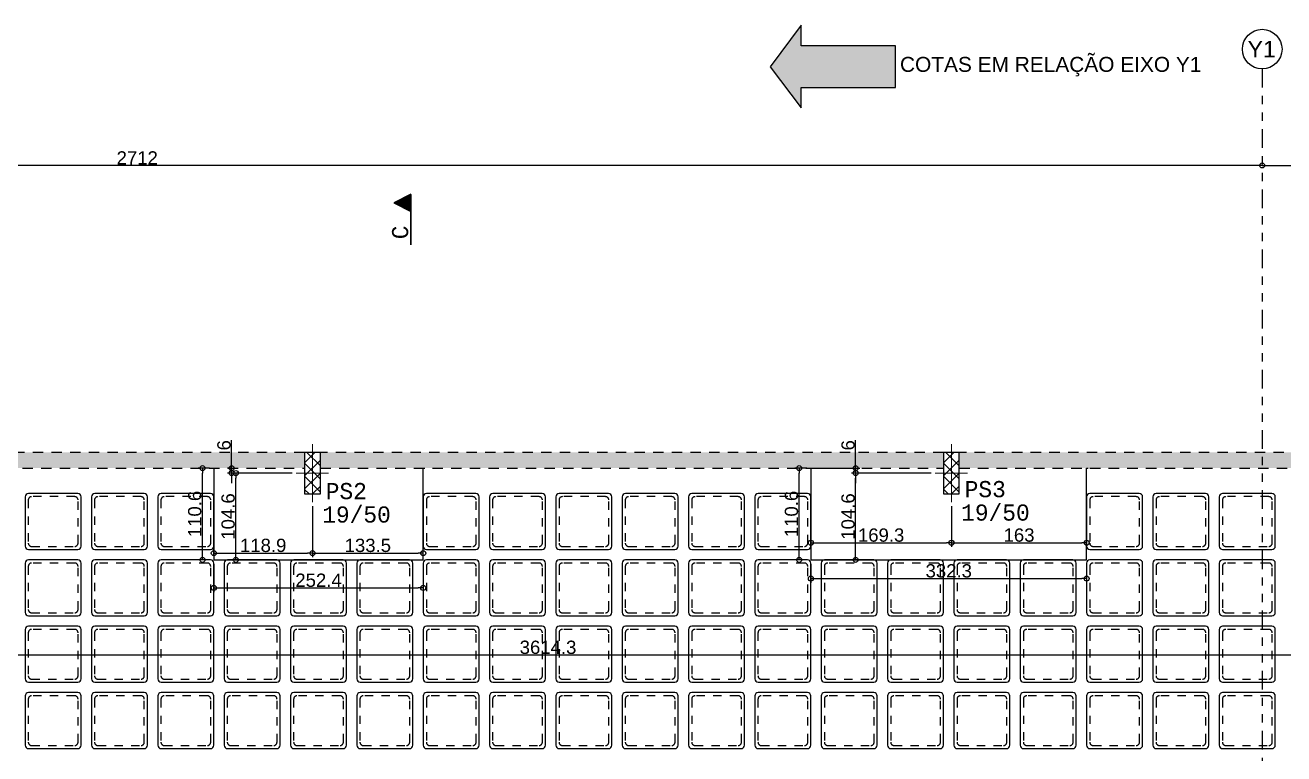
# Model space of a CAD drawing. Header units: millimetres. Extents: x -967 to 563, y -1588 to 506.
# Drawn here: x 42.95 to 58.12, y -225.56 to -216.78 of the extents above; entities that cross this region are included whole.
import ezdxf
from ezdxf.enums import TextEntityAlignment as Align

# ---------------------------------------------------------------- set-up
doc = ezdxf.new("R2010")
doc.units = ezdxf.units.MM
for name, pattern in [('CONTINU', [0]), ('CYPE_RAYAPUNTOPUNTO', [0.45, 0.225, -0.075, 0, -0.075, 0, -0.075]), ('DASHDOT', [1, 0.5, -0.25, 0, -0.25]), ('ESTILO_TQS_0001', [1, 0.7, -0.3]), ('HIDDEN2', [0.1875, 0.125, -0.0625])]:
    doc.linetypes.add(name, pattern=pattern)
for name, color, linetype in [('1', 5, 'Continuous'), ('12', 4, 'Continuous'), ('208', 13, 'Continuous'), ('226', 9, 'Continuous'), ('251', 5, 'Continuous'), ('252', 153, 'ESTILO_TQS_0001'), ('4', 2, 'Continuous'), ('9', 7, 'Continuous'), ('A_htc_alv', 7, 'Continuous'), ('COTAS', 1, 'Continuous'), ('EIXOS', 8, 'DASHDOT'), ('TEXTO_EIXOS', 7, 'Continuous')]:
    doc.layers.add(name, color=color, linetype=linetype)
doc.layers.add('PILAR_EIXOS', color=1, linetype='Continuous', lineweight=0)
doc.styles.add('ARIAL', font='arial.ttf')
doc.styles.add('CYPETXT', font='arial.ttf', dxfattribs={"height": 0.2})
doc.styles.add('TQS_LUCIDA_CONSOLE', font='lucon.TTF')
doc.dimstyles.new('AVILLA 100 2', dxfattribs={"dimtxt": 0.16, "dimasz": 0.06, "dimexe": 0.05, "dimexo": 0.05, "dimgap": 0.01, "dimtad": 3, "dimdec": 1, "dimlfac": 100, "dimzin": 9, "dimdsep": 46, "dimtxsty": 'ARIAL', "dimblk": 'ORIGIN', "dimcen": 1.5, "dimclrd": 10, "dimclre": 10, "dimclrt": 7, "dimadec": 0, "dimazin": 0, "dimtfac": 1, "dimtdec": 1, "dimtmove": 0, "dimatfit": 1, "dimfxl": 1, "dimarcsym": 0})
pattern_1 = [(45, (685.15059, -106.08026), (-0.078577241, 0.078577241), []), (135, (685.15059, -106.08026), (-0.078577241, -0.078577241), [])]

# ---------------------------------------------------------------- blocks, each defined once
blk = doc.blocks.new('_VAONER063700637000750007500')
at = {"layer": '251', "color": 8}
for p, q in [((29.725, 33.725), (-29.725, 33.725)), ((-33.725, 29.725), (-33.725, -29.725)), ((33.725, -29.725), (33.725, 29.725)), ((-29.725, -33.725), (29.725, -33.725))]:
    blk.add_line(p, q, dxfattribs=at)
for centre, start, end in [((-29.725, 29.725), 90, 180), ((29.725, 29.725), 0, 90), ((-29.725, -29.725), 180, 270), ((29.725, -29.725), 270, 0)]:
    blk.add_arc(centre, 4, start, end, dxfattribs=at)
at = {"layer": '252', "color": 8}
for p, q in [((-29.975, 25.975), (-29.975, -25.975)), ((25.975, 29.975), (-25.975, 29.975)), ((29.975, -25.975), (29.975, 25.975)), ((-25.975, -29.975), (25.975, -29.975))]:
    blk.add_line(p, q, dxfattribs=at)
for centre, start, end in [((-25.975, 25.975), 90, 180), ((25.975, 25.975), 0, 90), ((-25.975, -25.975), 180, 270), ((25.975, -25.975), 270, 0)]:
    blk.add_arc(centre, 4, start, end, dxfattribs=at)
blk = doc.blocks.new('NERVURADA TÉRREO 1 MODELO 2 (LO) R0')
at = {"layer": '208', "xscale": 0.01, "yscale": 0.01, "zscale": 0.01}
for p in [(715.464, -735.933), (716.263, -735.933), (717.063, -735.933), (720.261, -735.933), (721.06, -735.933), (721.86, -735.933), (722.659, -735.933), (723.459, -735.933), (724.258, -735.933), (728.256, -735.933), (729.055, -735.933), (729.855, -735.933), (715.464, -736.733), (716.263, -736.733), (717.063, -736.733), (717.862, -736.733), (718.662, -736.733), (719.461, -736.733), (720.261, -736.733), (721.06, -736.733), (721.86, -736.733), (722.659, -736.733), (723.459, -736.733), (724.258, -736.733), (725.058, -736.733), (725.857, -736.733), (726.657, -736.733), (727.456, -736.733), (728.256, -736.733), (729.055, -736.733), (729.855, -736.733), (715.464, -737.532), (716.263, -737.532), (717.063, -737.532), (717.862, -737.532), (718.662, -737.532), (719.461, -737.532), (720.261, -737.532), (721.06, -737.532), (721.86, -737.532), (722.659, -737.532), (723.459, -737.532), (724.258, -737.532), (725.058, -737.532), (725.857, -737.532), (726.657, -737.532), (727.456, -737.532), (728.256, -737.532), (729.055, -737.532), (729.855, -737.532), (715.464, -738.332), (716.263, -738.332), (717.063, -738.332), (717.862, -738.332), (718.662, -738.332), (719.461, -738.332), (720.261, -738.332), (721.06, -738.332), (721.86, -738.332), (722.659, -738.332), (723.459, -738.332), (724.258, -738.332), (725.058, -738.332), (725.857, -738.332), (726.657, -738.332), (727.456, -738.332), (728.256, -738.332), (729.055, -738.332), (729.855, -738.332)]:
    blk.add_blockref('_VAONER063700637000750007500', p, dxfattribs=at)
blk = doc.blocks.new('Eixos do pilar')
at = {"layer": 'PILAR_EIXOS'}
for p, q in [((0, -0.5), (0, 0.5)), ((-0.5, 0), (0.5, 0))]:
    blk.add_line(p, q, dxfattribs=at)
blk = doc.blocks.new('_CORTEA')
for p, q in [((-1.215955, 0), (-1.008539, 0.414832)), ((-1.213134, 0.001738), (-1.008539, 0.41093)), ((-1.054453, 0.319101), (-0.962626, 0.319101)), ((-1.038497, 0.351012), (-0.978581, 0.351012)), ((-1.022543, 0.382922), (-0.994535, 0.382922)), ((-1.008539, 0.414832), (-0.801992, 0.001738)), ((-1.008539, 0.410929), (-0.803943, 0.001739)), ((0, 0), (-1.215955, 0)), ((-1.213134, 0.001739), (0, 0.001739)), ((-1.198048, 0.03191), (-0.819029, 0.03191)), ((-1.182092, 0.06382), (-0.834984, 0.06382)), ((-1.166137, 0.09573), (-0.85094, 0.09573)), ((-1.150182, 0.12764), (-0.866895, 0.12764)), ((-1.134225, 0.159551), (-0.882851, 0.159551)), ((-1.11827, 0.191461), (-0.898806, 0.191461)), ((-1.102411, 0.223182), (-0.91476, 0.223369)), ((-1.086361, 0.255281), (-0.930716, 0.255281)), ((-1.070407, 0.287191), (-0.946671, 0.287191))]:
    blk.add_line(p, q)
blk.add_lwpolyline([(-1.213134, 0.001739), (-1.008539, 0.410929), (-0.803943, 0.001739), (-1.213134, 0.001739)])
blk = doc.blocks.new('_Origin')
at = {"color": 0, "linetype": 'ByBlock', "lineweight": -2}
blk.add_line((0, 0), (-1, 0), dxfattribs=at)
blk.add_circle((0, 0), 0.5, dxfattribs=at)
blk = doc.blocks.new('*D49')
at = {"layer": 'COTAS', "color": 10, "lineweight": -2, "transparency": 16777216}
blk.add_line((730.094, -131.643), (748.824, -131.643), dxfattribs=at)
at = {"layer": 'Defpoints', "color": 0, "transparency": 16777216}
for p in [(730.034, -131.643), (748.884, -131.643), (748.884, -131.643)]:
    blk.add_point(p, dxfattribs=at)
at = {"layer": 'COTAS', "color": 10, "lineweight": -2, "transparency": 16777216, "xscale": 0.06, "yscale": 0.06, "zscale": 0.06, "rotation": 180}
blk.add_blockref('_Origin', (730.034, -131.643), dxfattribs=at)
at = {"layer": 'COTAS', "color": 10, "lineweight": -2, "transparency": 16777216, "xscale": 0.06, "yscale": 0.06, "zscale": 0.06}
blk.add_blockref('_Origin', (748.884, -131.643), dxfattribs=at)
at = {"layer": 'COTAS', "color": 7, "transparency": 16777216, "insert": (739.459, -131.551), "char_height": 0.16, "attachment_point": 5, "style": 'ARIAL'}
blk.add_mtext('1885', dxfattribs=at)
blk = doc.blocks.new('*D54')
at = {"layer": 'COTAS', "color": 10, "linetype": 'ByBlock', "lineweight": -2, "transparency": 16777216}
for p, q in [((702.919, -135.05), (702.919, -131.593)), ((729.974, -131.643), (702.979, -131.643))]:
    blk.add_line(p, q, dxfattribs=at)
at = {"layer": 'Defpoints', "color": 0, "linetype": 'ByBlock', "transparency": 16777216}
for p in [(702.919, -131.643), (730.034, -131.643), (702.919, -135.1)]:
    blk.add_point(p, dxfattribs=at)
at = {"layer": 'COTAS', "color": 10, "linetype": 'ByBlock', "lineweight": -2, "transparency": 16777216, "xscale": 0.06, "yscale": 0.06, "zscale": 0.06, "rotation": 180}
blk.add_blockref('_Origin', (702.919, -131.643), dxfattribs=at)
at = {"layer": 'COTAS', "color": 10, "linetype": 'ByBlock', "lineweight": -2, "transparency": 16777216, "xscale": 0.06, "yscale": 0.06, "zscale": 0.06}
blk.add_blockref('_Origin', (730.034, -131.643), dxfattribs=at)
at = {"layer": 'COTAS', "color": 7, "linetype": 'ByBlock', "transparency": 16777216, "insert": (716.477, -131.552), "char_height": 0.16, "attachment_point": 5, "style": 'ARIAL'}
blk.add_mtext('2712', dxfattribs=at)
blk = doc.blocks.new('*D691')
at = {"layer": 'COTAS', "color": 10, "linetype": 'ByBlock', "lineweight": -2, "transparency": 16777216}
for p, q in [((827.764, -567.77), (827.764, -568.384)), ((826.575, -568.366), (826.575, -568.284)), ((826.635, -568.334), (827.704, -568.334))]:
    blk.add_line(p, q, dxfattribs=at)
at = {"layer": 'Defpoints', "color": 0, "linetype": 'ByBlock', "transparency": 16777216}
for p in [(827.764, -567.72), (827.764, -568.334), (826.575, -568.416)]:
    blk.add_point(p, dxfattribs=at)
at = {"layer": 'COTAS', "color": 10, "linetype": 'ByBlock', "lineweight": -2, "transparency": 16777216, "xscale": 0.06, "yscale": 0.06, "zscale": 0.06, "rotation": 180}
blk.add_blockref('_Origin', (826.575, -568.334), dxfattribs=at)
at = {"layer": 'COTAS', "color": 10, "linetype": 'ByBlock', "lineweight": -2, "transparency": 16777216, "xscale": 0.06, "yscale": 0.06, "zscale": 0.06}
blk.add_blockref('_Origin', (827.764, -568.334), dxfattribs=at)
at = {"layer": 'COTAS', "color": 7, "linetype": 'ByBlock', "transparency": 16777216, "insert": (827.17, -568.242), "char_height": 0.16, "attachment_point": 5, "style": 'ARIAL'}
blk.add_mtext('118.9', dxfattribs=at)
blk = doc.blocks.new('*D692')
at = {"layer": 'COTAS', "color": 10, "linetype": 'ByBlock', "lineweight": -2, "transparency": 16777216}
for p, q in [((827.764, -567.77), (827.764, -568.384)), ((827.824, -568.334), (829.039, -568.334))]:
    blk.add_line(p, q, dxfattribs=at)
at = {"layer": 'Defpoints', "color": 0, "linetype": 'ByBlock', "transparency": 16777216}
for p in [(827.764, -567.72), (829.099, -568.334), (829.099, -568.334)]:
    blk.add_point(p, dxfattribs=at)
at = {"layer": 'COTAS', "color": 10, "linetype": 'ByBlock', "lineweight": -2, "transparency": 16777216, "xscale": 0.06, "yscale": 0.06, "zscale": 0.06, "rotation": 180}
blk.add_blockref('_Origin', (827.764, -568.334), dxfattribs=at)
at = {"layer": 'COTAS', "color": 10, "linetype": 'ByBlock', "lineweight": -2, "transparency": 16777216, "xscale": 0.06, "yscale": 0.06, "zscale": 0.06}
blk.add_blockref('_Origin', (829.099, -568.334), dxfattribs=at)
at = {"layer": 'COTAS', "color": 7, "linetype": 'ByBlock', "transparency": 16777216, "insert": (828.431, -568.242), "char_height": 0.16, "attachment_point": 5, "style": 'ARIAL'}
blk.add_mtext('133.5', dxfattribs=at)
blk = doc.blocks.new('*D693')
at = {"layer": 'COTAS', "color": 10, "linetype": 'ByBlock', "lineweight": -2, "transparency": 16777216}
for p, q in [((826.575, -568.466), (826.575, -568.804)), ((829.099, -568.466), (829.099, -568.804)), ((826.635, -568.754), (829.039, -568.754))]:
    blk.add_line(p, q, dxfattribs=at)
at = {"layer": 'Defpoints', "color": 0, "linetype": 'ByBlock', "transparency": 16777216}
for p in [(826.575, -568.416), (829.099, -568.416), (829.099, -568.754)]:
    blk.add_point(p, dxfattribs=at)
at = {"layer": 'COTAS', "color": 10, "linetype": 'ByBlock', "lineweight": -2, "transparency": 16777216, "xscale": 0.06, "yscale": 0.06, "zscale": 0.06, "rotation": 180}
blk.add_blockref('_Origin', (826.575, -568.754), dxfattribs=at)
at = {"layer": 'COTAS', "color": 10, "linetype": 'ByBlock', "lineweight": -2, "transparency": 16777216, "xscale": 0.06, "yscale": 0.06, "zscale": 0.06}
blk.add_blockref('_Origin', (829.099, -568.754), dxfattribs=at)
at = {"layer": 'COTAS', "color": 7, "linetype": 'ByBlock', "transparency": 16777216, "insert": (827.837, -568.662), "char_height": 0.16, "attachment_point": 5, "style": 'ARIAL'}
blk.add_mtext('252.4', dxfattribs=at)
blk = doc.blocks.new('*D694')
at = {"layer": 'COTAS', "color": 10, "linetype": 'ByBlock', "lineweight": -2, "transparency": 16777216}
for p, q in [((827.519, -567.37), (826.79, -567.37)), ((826.84, -568.356), (826.84, -567.43)), ((826.625, -568.416), (826.89, -568.416))]:
    blk.add_line(p, q, dxfattribs=at)
at = {"layer": 'Defpoints', "color": 0, "linetype": 'ByBlock', "transparency": 16777216}
for p in [(826.84, -567.37), (827.569, -567.37), (826.575, -568.416)]:
    blk.add_point(p, dxfattribs=at)
at = {"layer": 'COTAS', "color": 10, "linetype": 'ByBlock', "lineweight": -2, "transparency": 16777216, "xscale": 0.06, "yscale": 0.06, "zscale": 0.06}
for p, rotation in [((826.84, -567.37), 90), ((826.84, -568.416), 270)]:
    blk.add_blockref('_Origin', p, dxfattribs=dict(at, rotation=rotation))
at = {"layer": 'COTAS', "color": 7, "linetype": 'ByBlock', "transparency": 16777216, "insert": (826.748, -567.893), "char_height": 0.16, "attachment_point": 5, "rotation": 90, "style": 'ARIAL'}
blk.add_mtext('104.6', dxfattribs=at)
blk = doc.blocks.new('*D695')
at = {"layer": 'COTAS', "color": 10, "linetype": 'ByBlock', "lineweight": -2, "transparency": 16777216}
for p, q in [((826.79, -567.25), (826.79, -566.972)), ((826.79, -567.31), (826.74, -567.31)), ((827.519, -567.37), (826.74, -567.37)), ((826.79, -567.37), (826.79, -567.31)), ((826.79, -567.43), (826.79, -567.49))]:
    blk.add_line(p, q, dxfattribs=at)
at = {"layer": 'Defpoints', "color": 0, "linetype": 'ByBlock', "transparency": 16777216}
for p in [(826.79, -567.31), (826.84, -567.31), (827.569, -567.37)]:
    blk.add_point(p, dxfattribs=at)
at = {"layer": 'COTAS', "color": 10, "linetype": 'ByBlock', "lineweight": -2, "transparency": 16777216, "xscale": 0.06, "yscale": 0.06, "zscale": 0.06}
for p, rotation in [((826.79, -567.31), 270), ((826.79, -567.37), 90)]:
    blk.add_blockref('_Origin', p, dxfattribs=dict(at, rotation=rotation))
at = {"layer": 'COTAS', "color": 7, "linetype": 'ByBlock', "transparency": 16777216, "insert": (826.698, -567.035), "char_height": 0.16, "attachment_point": 5, "rotation": 90, "style": 'ARIAL'}
blk.add_mtext('6', dxfattribs=at)
blk = doc.blocks.new('*D696')
at = {"layer": 'COTAS', "color": 10, "linetype": 'ByBlock', "lineweight": -2, "transparency": 16777216}
for p, q in [((835.464, -567.77), (835.464, -568.259)), ((833.771, -568.004), (833.771, -568.259)), ((833.831, -568.209), (835.404, -568.209))]:
    blk.add_line(p, q, dxfattribs=at)
at = {"layer": 'Defpoints', "color": 0, "linetype": 'ByBlock', "transparency": 16777216}
for p in [(835.464, -567.72), (833.771, -567.954), (835.464, -568.209)]:
    blk.add_point(p, dxfattribs=at)
at = {"layer": 'COTAS', "color": 10, "linetype": 'ByBlock', "lineweight": -2, "transparency": 16777216, "xscale": 0.06, "yscale": 0.06, "zscale": 0.06, "rotation": 180}
blk.add_blockref('_Origin', (833.771, -568.209), dxfattribs=at)
at = {"layer": 'COTAS', "color": 10, "linetype": 'ByBlock', "lineweight": -2, "transparency": 16777216, "xscale": 0.06, "yscale": 0.06, "zscale": 0.06}
blk.add_blockref('_Origin', (835.464, -568.209), dxfattribs=at)
at = {"layer": 'COTAS', "color": 7, "linetype": 'ByBlock', "transparency": 16777216, "insert": (834.617, -568.118), "char_height": 0.16, "attachment_point": 5, "style": 'ARIAL'}
blk.add_mtext('169.3', dxfattribs=at)
blk = doc.blocks.new('*D697')
at = {"layer": 'COTAS', "color": 10, "linetype": 'ByBlock', "lineweight": -2, "transparency": 16777216}
for p, q in [((835.464, -567.77), (835.464, -568.259)), ((835.524, -568.209), (837.034, -568.209))]:
    blk.add_line(p, q, dxfattribs=at)
at = {"layer": 'Defpoints', "color": 0, "linetype": 'ByBlock', "transparency": 16777216}
for p in [(835.464, -567.72), (837.094, -568.209), (837.094, -568.209)]:
    blk.add_point(p, dxfattribs=at)
at = {"layer": 'COTAS', "color": 10, "linetype": 'ByBlock', "lineweight": -2, "transparency": 16777216, "xscale": 0.06, "yscale": 0.06, "zscale": 0.06, "rotation": 180}
blk.add_blockref('_Origin', (835.464, -568.209), dxfattribs=at)
at = {"layer": 'COTAS', "color": 10, "linetype": 'ByBlock', "lineweight": -2, "transparency": 16777216, "xscale": 0.06, "yscale": 0.06, "zscale": 0.06}
blk.add_blockref('_Origin', (837.094, -568.209), dxfattribs=at)
at = {"layer": 'COTAS', "color": 7, "linetype": 'ByBlock', "transparency": 16777216, "insert": (836.279, -568.118), "char_height": 0.16, "attachment_point": 5, "style": 'ARIAL'}
blk.add_mtext('163', dxfattribs=at)
blk = doc.blocks.new('*D698')
at = {"layer": 'COTAS', "color": 10, "linetype": 'ByBlock', "lineweight": -2, "transparency": 16777216}
for p, q in [((833.771, -568.466), (833.771, -568.691)), ((837.094, -568.466), (837.094, -568.691)), ((833.831, -568.641), (837.034, -568.641))]:
    blk.add_line(p, q, dxfattribs=at)
at = {"layer": 'Defpoints', "color": 0, "linetype": 'ByBlock', "transparency": 16777216}
for p in [(833.771, -568.416), (837.094, -568.416), (837.094, -568.641)]:
    blk.add_point(p, dxfattribs=at)
at = {"layer": 'COTAS', "color": 10, "linetype": 'ByBlock', "lineweight": -2, "transparency": 16777216, "xscale": 0.06, "yscale": 0.06, "zscale": 0.06, "rotation": 180}
blk.add_blockref('_Origin', (833.771, -568.641), dxfattribs=at)
at = {"layer": 'COTAS', "color": 10, "linetype": 'ByBlock', "lineweight": -2, "transparency": 16777216, "xscale": 0.06, "yscale": 0.06, "zscale": 0.06}
blk.add_blockref('_Origin', (837.094, -568.641), dxfattribs=at)
at = {"layer": 'COTAS', "color": 7, "linetype": 'ByBlock', "transparency": 16777216, "insert": (835.432, -568.549), "char_height": 0.16, "attachment_point": 5, "style": 'ARIAL'}
blk.add_mtext('332.3', dxfattribs=at)
blk = doc.blocks.new('*D699')
at = {"layer": 'COTAS', "color": 10, "linetype": 'ByBlock', "lineweight": -2, "transparency": 16777216}
for p, q in [((835.219, -567.37), (834.26, -567.37)), ((834.31, -568.356), (834.31, -567.43)), ((833.821, -568.416), (834.36, -568.416))]:
    blk.add_line(p, q, dxfattribs=at)
at = {"layer": 'Defpoints', "color": 0, "linetype": 'ByBlock', "transparency": 16777216}
for p in [(834.31, -567.37), (835.269, -567.37), (833.771, -568.416)]:
    blk.add_point(p, dxfattribs=at)
at = {"layer": 'COTAS', "color": 10, "linetype": 'ByBlock', "lineweight": -2, "transparency": 16777216, "xscale": 0.06, "yscale": 0.06, "zscale": 0.06}
for p, rotation in [((834.31, -567.37), 90), ((834.31, -568.416), 270)]:
    blk.add_blockref('_Origin', p, dxfattribs=dict(at, rotation=rotation))
at = {"layer": 'COTAS', "color": 7, "linetype": 'ByBlock', "transparency": 16777216, "insert": (834.219, -567.893), "char_height": 0.16, "attachment_point": 5, "rotation": 90, "style": 'ARIAL'}
blk.add_mtext('104.6', dxfattribs=at)
blk = doc.blocks.new('*D700')
at = {"layer": 'COTAS', "color": 10, "linetype": 'ByBlock', "lineweight": -2, "transparency": 16777216}
for p, q in [((834.31, -567.25), (834.31, -566.972)), ((833.821, -567.31), (834.36, -567.31)), ((835.219, -567.37), (834.26, -567.37)), ((834.31, -567.37), (834.31, -567.31)), ((834.31, -567.43), (834.31, -567.49))]:
    blk.add_line(p, q, dxfattribs=at)
at = {"layer": 'Defpoints', "color": 0, "linetype": 'ByBlock', "transparency": 16777216}
for p in [(833.771, -567.31), (834.31, -567.31), (835.269, -567.37)]:
    blk.add_point(p, dxfattribs=at)
at = {"layer": 'COTAS', "color": 10, "linetype": 'ByBlock', "lineweight": -2, "transparency": 16777216, "xscale": 0.06, "yscale": 0.06, "zscale": 0.06}
for p, rotation in [((834.31, -567.31), 270), ((834.31, -567.37), 90)]:
    blk.add_blockref('_Origin', p, dxfattribs=dict(at, rotation=rotation))
at = {"layer": 'COTAS', "color": 7, "linetype": 'ByBlock', "transparency": 16777216, "insert": (834.219, -567.035), "char_height": 0.16, "attachment_point": 5, "rotation": 90, "style": 'ARIAL'}
blk.add_mtext('6', dxfattribs=at)
blk = doc.blocks.new('*D701')
at = {"layer": 'COTAS', "color": 10, "linetype": 'ByBlock', "lineweight": -2, "transparency": 16777216}
for p, q in [((833.721, -567.31), (833.579, -567.31)), ((833.629, -568.356), (833.629, -567.37)), ((833.721, -568.416), (833.579, -568.416))]:
    blk.add_line(p, q, dxfattribs=at)
at = {"layer": 'Defpoints', "color": 0, "linetype": 'ByBlock', "transparency": 16777216}
for p in [(833.629, -567.31), (833.771, -567.31), (833.771, -568.416)]:
    blk.add_point(p, dxfattribs=at)
at = {"layer": 'COTAS', "color": 10, "linetype": 'ByBlock', "lineweight": -2, "transparency": 16777216, "xscale": 0.06, "yscale": 0.06, "zscale": 0.06}
for p, rotation in [((833.629, -567.31), 90), ((833.629, -568.416), 270)]:
    blk.add_blockref('_Origin', p, dxfattribs=dict(at, rotation=rotation))
at = {"layer": 'COTAS', "color": 7, "linetype": 'ByBlock', "transparency": 16777216, "insert": (833.537, -567.863), "char_height": 0.16, "attachment_point": 5, "rotation": 90, "style": 'ARIAL'}
blk.add_mtext('110.6', dxfattribs=at)
blk = doc.blocks.new('*D702')
at = {"layer": 'COTAS', "color": 10, "linetype": 'ByBlock', "lineweight": -2, "transparency": 16777216}
for p, q in [((826.525, -567.31), (826.388, -567.31)), ((826.438, -568.356), (826.438, -567.37)), ((826.525, -568.416), (826.388, -568.416))]:
    blk.add_line(p, q, dxfattribs=at)
at = {"layer": 'Defpoints', "color": 0, "linetype": 'ByBlock', "transparency": 16777216}
for p in [(826.438, -567.31), (826.575, -567.31), (826.575, -568.416)]:
    blk.add_point(p, dxfattribs=at)
at = {"layer": 'COTAS', "color": 10, "linetype": 'ByBlock', "lineweight": -2, "transparency": 16777216, "xscale": 0.06, "yscale": 0.06, "zscale": 0.06}
for p, rotation in [((826.438, -567.31), 90), ((826.438, -568.416), 270)]:
    blk.add_blockref('_Origin', p, dxfattribs=dict(at, rotation=rotation))
at = {"layer": 'COTAS', "color": 7, "linetype": 'ByBlock', "transparency": 16777216, "insert": (826.346, -567.863), "char_height": 0.16, "attachment_point": 5, "rotation": 90, "style": 'ARIAL'}
blk.add_mtext('110.6', dxfattribs=at)
blk = doc.blocks.new('*D778')
at = {"layer": 'COTAS', "color": 10, "linetype": 'ByBlock', "lineweight": -2, "transparency": 16777216}
blk.add_line((812.591, -569.561), (848.614, -569.561), dxfattribs=at)
at = {"layer": 'Defpoints', "color": 0, "linetype": 'ByBlock', "transparency": 16777216}
for p in [(812.531, -569.561), (848.674, -569.561), (848.674, -569.561)]:
    blk.add_point(p, dxfattribs=at)
at = {"layer": 'COTAS', "color": 10, "linetype": 'ByBlock', "lineweight": -2, "transparency": 16777216, "xscale": 0.06, "yscale": 0.06, "zscale": 0.06, "rotation": 180}
blk.add_blockref('_Origin', (812.531, -569.561), dxfattribs=at)
at = {"layer": 'COTAS', "color": 10, "linetype": 'ByBlock', "lineweight": -2, "transparency": 16777216, "xscale": 0.06, "yscale": 0.06, "zscale": 0.06}
blk.add_blockref('_Origin', (848.674, -569.561), dxfattribs=at)
at = {"layer": 'COTAS', "color": 7, "linetype": 'ByBlock', "transparency": 16777216, "insert": (830.603, -569.47), "char_height": 0.16, "attachment_point": 5, "style": 'ARIAL'}
blk.add_mtext('3614.3', dxfattribs=at)
blk = doc.blocks.new('EIXOS DE OBRA TERREO1')
at = {"linetype": 'CONTINU', "ltscale": 0.05}
h = blk.add_hatch(color=8, dxfattribs=at)
h.dxf.hatch_style = 1
h.paths.add_polyline_path([(725.6165, -130.2025), (724.479, -130.2025), (724.479, -129.9525), (724.104, -130.4525), (724.479, -130.9469), (724.479, -130.7025), (725.6165, -130.7025)])
at = {"elevation": -0.0202}
blk.add_lwpolyline([(725.6165, -130.2025), (724.479, -130.2025), (724.479, -129.9525), (724.104, -130.4525), (724.479, -130.9469), (724.479, -130.7025), (725.6165, -130.7025)], close=True, dxfattribs=at)
at = {"layer": 'EIXOS', "linetype": 'CYPE_RAYAPUNTOPUNTO'}
blk.add_line((730.0342, -130.4804), (730.0342, -190.271), dxfattribs=at)
at = {"layer": 'EIXOS', "linetype": 'CONTINU', "ltscale": 0.05}
blk.add_circle((730.0342, -130.2414), 0.239, dxfattribs=at)
at = {"layer": 'TEXTO_EIXOS', "style": 'CYPETXT'}
blk.add_text('Y1', height=0.2, dxfattribs=at).set_placement((730.0287, -130.2414), align=Align.MIDDLE_CENTER)
at = {"layer": 'TEXTO_EIXOS', "insert": (727.4857, -130.4525, -0.0202), "char_height": 0.18, "width": 3.969456, "attachment_point": 5, "style": 'CYPETXT'}
blk.add_mtext('COTAS EM RELAÇÃO EIXO Y1', dxfattribs=at)
at = {"layer": 'COTAS', "linetype": 'ByBlock'}
dim = blk.add_linear_dim(base=(702.919, -131.6426), p1=(730.0342, -131.6426), p2=(702.919, -135.0997), dimstyle='AVILLA 100 2', override={"dimtmove": 1}, dxfattribs=at)
dim.commit()
dim.dimension.update_dxf_attribs({"geometry": '*D54', "text_midpoint": (716.4766, -131.5523)})
at = {"layer": 'COTAS'}
dim = blk.add_linear_dim(base=(748.8842, -131.6426), p1=(730.0342, -131.6426), p2=(748.8842, -131.6426), dimstyle='AVILLA 100 2', dxfattribs=at)
dim.commit()
dim.dimension.update_dxf_attribs({"geometry": '*D49', "text_midpoint": (739.4592, -131.5509)})
blk = doc.blocks.new('COTAS TÉRREO (LO) R0')
at = {"layer": 'COTAS', "linetype": 'ByBlock'}
for base, p1, p2, picture, middle in [((826.7896, -567.3104), (827.5692, -567.3704), (826.8396, -567.3104), '*D695', (826.7896, -567.0346)), ((834.3105, -567.3104), (835.2692, -567.3704), (833.7707, -567.3104), '*D700', (834.3105, -567.0346))]:
    dim = blk.add_linear_dim(base=base, p1=p1, p2=p2, angle=90, dimstyle='AVILLA 100 2', dxfattribs=at)
    dim.commit()
    dim.dimension.update_dxf_attribs({"geometry": picture, "text_midpoint": middle, "dimtype": 128})
for base, p1, p2, picture, middle in [((826.4379, -567.3104), (826.5752, -568.4164), (826.5752, -567.3104), '*D702', (826.3462, -567.8634)), ((833.629, -567.3104), (833.7707, -568.4164), (833.7707, -567.3104), '*D701', (833.5373, -567.8634)), ((826.8396, -567.3704), (826.5752, -568.4164), (827.5692, -567.3704), '*D694', (826.7479, -567.8934)), ((834.3105, -567.3704), (833.7707, -568.4164), (835.2692, -567.3704), '*D699', (834.2188, -567.8934))]:
    dim = blk.add_linear_dim(base=base, p1=p1, p2=p2, angle=90, dimstyle='AVILLA 100 2', dxfattribs=at)
    dim.commit()
    dim.dimension.update_dxf_attribs({"geometry": picture, "text_midpoint": middle})
for base, p1, p2, picture, middle in [((827.7642, -568.3342), (826.5752, -568.4158), (827.7642, -567.7204), '*D691', (827.1697, -568.2425)), ((829.098744804, -568.334152644), (827.764244801, -567.720386113), (829.098744804, -568.334152644), '*D692', (828.431494803, -568.242406396)), ((835.464244801, -568.209359806), (833.770744804, -567.954136113), (835.464244801, -567.720386113), '*D696', (834.617494803, -568.117613558)), ((837.093744804, -568.209359806), (835.464244801, -567.720386113), (837.093744804, -568.209359806), '*D697', (836.278994803, -568.117613558)), ((829.0987448043, -568.7536361131), (826.5752448043, -568.4163861131), (829.0987448043, -568.4163861131), '*D693', (827.8369948043, -568.6619444351)), ((837.0937, -568.6408), (833.7707, -568.4164), (837.0937, -568.4164), '*D698', (835.4322, -568.549)), ((848.6742, -569.5615), (812.5308, -569.5615), (848.6742, -569.5615), '*D778', (830.6025, -569.4697))]:
    dim = blk.add_linear_dim(base=base, p1=p1, p2=p2, dimstyle='AVILLA 100 2', dxfattribs=at)
    dim.commit()
    dim.dimension.update_dxf_attribs({"geometry": picture, "text_midpoint": middle})

msp = doc.modelspace()

# ---------------------------------------------------------------- hatches: boundary and pattern name
at = {"linetype": 'ByBlock'}
h = msp.add_hatch(dxfattribs=at)
h.set_pattern_fill('ANSI37', color=4, scale=0.035)
h.set_pattern_definition(pattern_1)
h.paths.add_polyline_path([(46.3207, -222.4321), (46.5107, -222.4321), (46.5107, -221.9321), (46.3207, -221.9321)])
h = msp.add_hatch(dxfattribs=at)
h.set_pattern_fill('ANSI37', color=4, scale=0.035)
h.set_pattern_definition(pattern_1)
h.paths.add_polyline_path([(54.0207, -222.4321), (54.2107, -222.4321), (54.2107, -221.9321), (54.0207, -221.9321)])
at = {"layer": 'A_htc_alv', "linetype": 'ByBlock', "true_color": 0x93278f}
h = msp.add_hatch(color=217, dxfattribs=at)
h.dxf.hatch_style = 1
h.paths.add_polyline_path([(46.3207, -221.9321), (40.8957, -221.9321), (40.8957, -222.1221), (46.3207, -222.1221)])
h = msp.add_hatch(color=217, dxfattribs=at)
h.dxf.hatch_style = 1
h.paths.add_polyline_path([(54.0207, -221.9321), (46.5107, -221.9321), (46.5107, -222.1221), (54.0207, -222.1221)])
h = msp.add_hatch(color=217, dxfattribs=at)
h.dxf.hatch_style = 1
h.paths.add_polyline_path([(61.7207, -221.9321), (54.2107, -221.9321), (54.2107, -222.1221), (61.7207, -222.1221)])

# ---------------------------------------------------------------- linework, layer by layer
at = {"layer": '1', "linetype": 'HIDDEN2'}
for points in [[(46.3207, -221.9321), (40.8957, -221.9321)], [(54.0207, -221.9321), (46.5107, -221.9321)], [(61.7207, -221.9321), (54.2107, -221.9321)], [(40.8957, -222.1221), (46.3207, -222.1221)], [(46.5107, -222.1221), (54.0207, -222.1221)], [(54.2107, -222.1221), (61.7207, -222.1221)]]:
    msp.add_lwpolyline(points, dxfattribs=at)
at = {"layer": '1'}
for points in [[(45.208, -222.1221), (45.2267, -222.1221), (45.2267, -223.2281)], [(45.2267, -223.2281), (47.7502, -223.2281), (47.7502, -222.1221), (47.769, -222.1221)], [(52.4035, -222.1221), (52.4222, -222.1221), (52.4222, -223.2281)], [(52.4222, -223.2281), (55.7452, -223.2281), (55.7452, -222.1221), (55.764, -222.1221)]]:
    msp.add_lwpolyline(points, dxfattribs=at)
at = {"layer": '4'}
for points in [[(46.3207, -222.4321), (46.5107, -222.4321), (46.5107, -221.9321), (46.3207, -221.9321), (46.3207, -222.4321)], [(54.0207, -222.4321), (54.2107, -222.4321), (54.2107, -221.9321), (54.0207, -221.9321), (54.0207, -222.4321)]]:
    msp.add_lwpolyline(points, dxfattribs=at)

# ---------------------------------------------------------------- block references
at = {"color": 9, "linetype": 'ByBlock'}
msp.add_blockref('EIXOS DE OBRA TERREO1', (-672.1735, -86.8324), dxfattribs=at)
at = {"layer": '226', "xscale": -0.5, "yscale": 0.5, "zscale": 0.01, "rotation": 90}
msp.add_blockref('_CORTEA', (47.6015, -219.4296), dxfattribs=at)
at = {"layer": 'COTAS', "color": 6, "linetype": 'ByBlock'}
msp.add_blockref('COTAS TÉRREO (LO) R0', (-781.3485, 345.1883), dxfattribs=at)
at = {"layer": 'COTAS', "color": 40, "linetype": 'ByBlock', "true_color": 0xf8d731}
msp.add_blockref('NERVURADA TÉRREO 1 MODELO 2 (LO) R0', (-672.1735, 513.1676), dxfattribs=at)
at = {"layer": 'PILAR_EIXOS', "xscale": 0.39, "yscale": 0.7}
for p in [(46.4157, -222.1821), (54.1157, -222.1821)]:
    msp.add_blockref('Eixos do pilar', p, dxfattribs=at)

# ---------------------------------------------------------------- texts
at = {"layer": '12', "linetype": 'Continuous', "style": 'TQS_LUCIDA_CONSOLE'}
for p in [(46.5332, -222.7782), (54.2332, -222.7546)]:
    msp.add_text('19/50', height=0.195, dxfattribs=at).set_placement(p)
at = {"layer": '226', "style": 'TQS_LUCIDA_CONSOLE'}
msp.add_text('C', height=0.195, rotation=90, dxfattribs=at).set_placement((47.569, -219.3646))
at = {"layer": '9', "linetype": 'Continuous', "style": 'TQS_LUCIDA_CONSOLE'}
for s, p in [('PS2', (46.5757, -222.4959)), ('PS3', (54.2757, -222.4723))]:
    msp.add_text(s, height=0.195, dxfattribs=at).set_placement(p)

doc.saveas('drawing.dxf')
